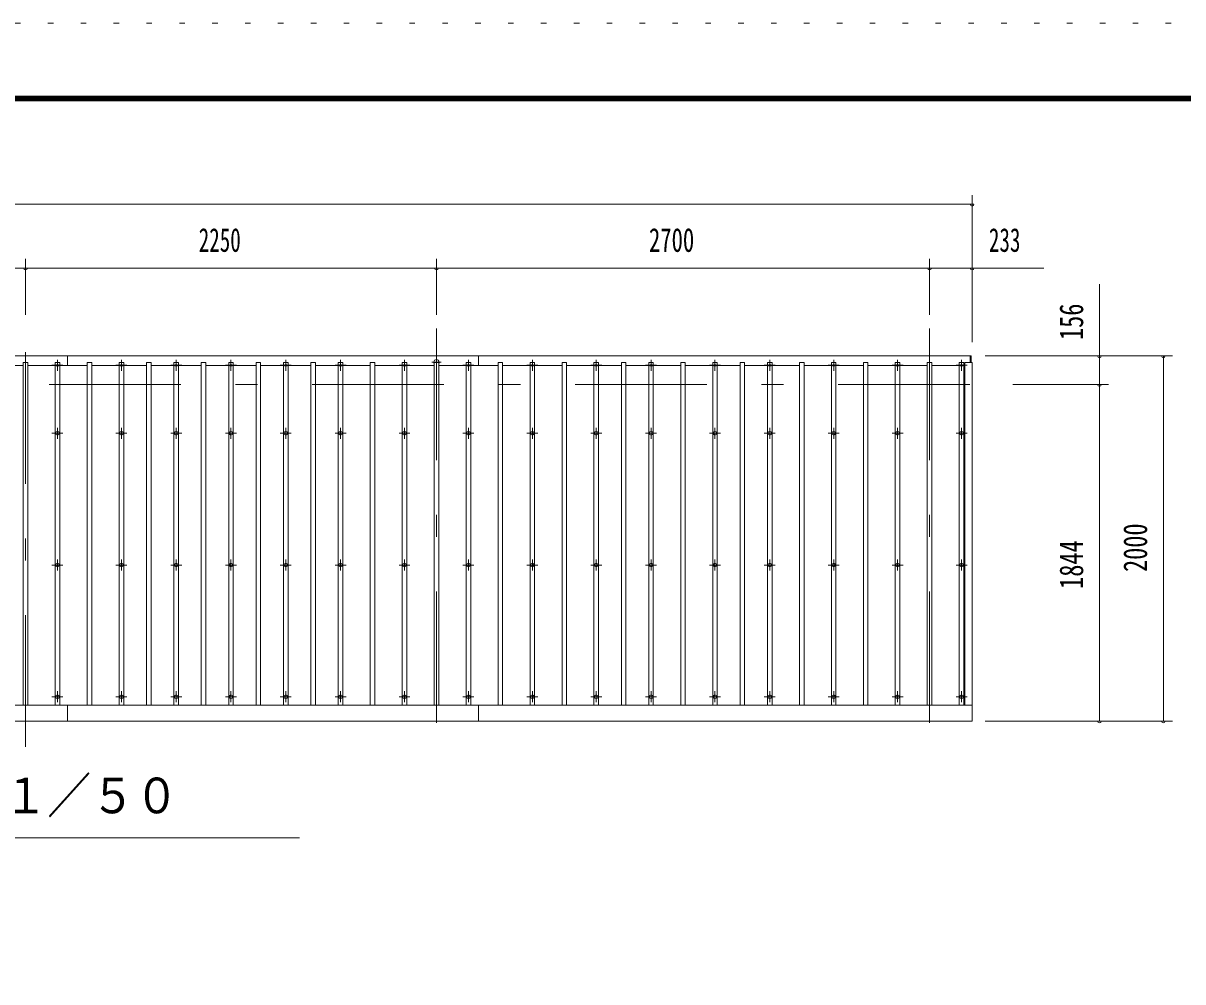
# Model space of a CAD drawing. Units: millimetres, scale not verified. Extents: x -26655 to 26659, y -10500 to 10500.
# Drawn here: x 4024 to 10373, y 5250 to 10500 of the extents above; entities that cross this region are included whole.
import ezdxf
from ezdxf.enums import TextEntityAlignment as Align

# ---------------------------------------------------------------- set-up
doc = ezdxf.new("R2010")
doc.units = ezdxf.units.MM
doc.header["$LTSCALE"] = 60
doc.linetypes.add('USER3', pattern=[24, 12, -5, 2, -5])
doc.linetypes.add('USER4', pattern=[3, 0.5, -2.5])
for name, color, linetype, lineweight in [('0-2_1-05BOLD', 7, 'Continuous', 18), ('0-3_1-25CENTER', 3, 'USER3', 18), ('0-4_1-45THIN', 4, 'Continuous', 18), ('0-5_1-55DIM', 3, 'Continuous', 18), ('0-C_F-F1PAPER', 5, 'Continuous', 18), ('0-D_F-E_J_ADD', 5, 'USER4', 18)]:
    doc.layers.add(name, color=color, linetype=linetype, lineweight=lineweight)
doc.styles.add('ＭＳ ゴシック', font='')
doc.styles.get('ＭＳ ゴシック').set_extended_font_data('MS Gothic')

msp = doc.modelspace()

# ---------------------------------------------------------------- linework, layer by layer
at = {"layer": '0-2_1-05BOLD'}
for p, q in [((4266.49, 8677.67), (4266.49, 8626.18)), ((6516.49, 8626.18), (6516.49, 8677.67)), ((9209.49, 8677.67), (9209.49, 8641.19)), ((9219.49, 6765.11), (-1446.51, 6765.11)), ((4266.49, 6765.11), (4266.49, 6677.67)), ((6516.49, 6677.67), (6516.49, 6765.11))]:
    msp.add_line(p, q, dxfattribs=at)
for points in [[(-1446.51, 8641.19), (-1446.51, 6677.67), (9219.49, 6677.67), (9219.49, 8641.19), (9179.49, 8641.19), (9179.49, 6765.11)], [(9214.49, 8641.19), (9214.49, 8677.67), (-1441.51, 8677.67), (-1441.51, 8641.19)]]:
    msp.add_lwpolyline(points, dxfattribs=at)
for centre in [(4211.49, 8254.17), (4561.49, 8254.17), (4861.49, 8254.17), (5161.49, 8254.17), (5461.49, 8254.17), (5761.49, 8254.17), (6111.49, 8254.17), (6461.49, 8254.17), (6811.49, 8254.17), (7161.49, 8254.17), (7461.49, 8254.17), (7811.49, 8254.17), (8111.49, 8254.17), (8461.49, 8254.17), (8811.49, 8254.17), (9161.49, 8254.17), (4211.49, 7532.51), (4561.49, 7532.51), (4861.49, 7532.51), (5161.49, 7532.51), (5461.49, 7532.51), (5761.49, 7532.51), (6111.49, 7532.51), (6461.49, 7532.51), (6811.49, 7532.51), (7161.49, 7532.51), (7461.49, 7532.51), (7811.49, 7532.51), (8111.49, 7532.51), (8461.49, 7532.51), (8811.49, 7532.51), (9161.49, 7532.51), (4211.49, 6810.85), (4561.49, 6810.85), (4861.49, 6810.85), (5161.49, 6810.85), (5461.49, 6810.85), (5761.49, 6810.85), (6111.49, 6810.85), (6461.49, 6810.85), (6811.49, 6810.85), (7161.49, 6810.85), (7461.49, 6810.85), (7811.49, 6810.85), (8111.49, 6810.85), (8461.49, 6810.85), (8811.49, 6810.85), (9161.49, 6810.85)]:
    msp.add_circle(centre, 10, dxfattribs=at)
for centre, radius, start, end in [((6286.49, 8642.67), 15, 326.44154, 213.55197), ((4211.49, 8616.22), 14.5, 46.39838, 133.60162), ((4211.49, 8637.22), 14.5, 226.3961, 313.6039), ((4561.49, 8616.22), 14.5, 46.39838, 133.60162), ((4561.49, 8637.22), 14.5, 226.3961, 313.6039), ((4861.49, 8616.22), 14.5, 46.39838, 133.60162), ((4861.49, 8637.22), 14.5, 226.3961, 313.6039), ((5161.49, 8616.22), 14.5, 46.39838, 133.60162), ((5161.49, 8637.22), 14.5, 226.3961, 313.6039), ((5461.49, 8616.22), 14.5, 46.39838, 133.60162), ((5461.49, 8637.22), 14.5, 226.3961, 313.6039), ((5761.49, 8616.22), 14.5, 46.39838, 133.60162), ((5761.49, 8637.22), 14.5, 226.3961, 313.6039), ((6111.49, 8616.22), 14.5, 46.39838, 133.60162), ((6111.49, 8637.22), 14.5, 226.3961, 313.6039), ((6461.49, 8616.22), 14.5, 46.39838, 133.60162), ((6461.49, 8637.22), 14.5, 226.3961, 313.6039), ((6811.49, 8616.22), 14.5, 46.39838, 133.60162), ((6811.49, 8637.22), 14.5, 226.3961, 313.6039), ((7161.49, 8616.22), 14.5, 46.39838, 133.60162), ((7161.49, 8637.22), 14.5, 226.3961, 313.6039), ((7461.49, 8616.22), 14.5, 46.39838, 133.60162), ((7461.49, 8637.22), 14.5, 226.3961, 313.6039), ((7811.49, 8616.22), 14.5, 46.39838, 133.60162), ((7811.49, 8637.22), 14.5, 226.3961, 313.6039), ((8111.49, 8616.22), 14.5, 46.39838, 133.60162), ((8111.49, 8637.22), 14.5, 226.3961, 313.6039), ((8461.49, 8616.22), 14.5, 46.39838, 133.60162), ((8461.49, 8637.22), 14.5, 226.3961, 313.6039), ((8811.49, 8616.22), 14.5, 46.39838, 133.60162), ((8811.49, 8637.22), 14.5, 226.3961, 313.6039), ((9161.49, 8616.22), 14.5, 46.39838, 133.60162), ((9161.49, 8637.22), 14.5, 226.3961, 313.6039)]:
    msp.add_arc(centre, radius, start, end, dxfattribs=at)
at = {"layer": '0-3_1-25CENTER'}
for p, q in [((4036.49, 6537.67), (4036.49, 8827.67)), ((6286.49, 8827.67), (6286.49, 6537.67)), ((8986.49, 8827.67), (8986.49, 6537.67)), ((4211.49, 8596.72), (4211.49, 8656.72)), ((4561.49, 8656.72), (4561.49, 8596.72)), ((4861.49, 8596.72), (4861.49, 8656.72)), ((5161.49, 8656.72), (5161.49, 8596.72)), ((5461.49, 8656.72), (5461.49, 8596.72)), ((5761.49, 8656.72), (5761.49, 8596.72)), ((6111.49, 8656.72), (6111.49, 8596.72)), ((6311.49, 8642.67), (6261.49, 8642.67)), ((6461.49, 8656.72), (6461.49, 8596.72)), ((6811.49, 8596.72), (6811.49, 8656.72)), ((7161.49, 8656.72), (7161.49, 8596.72)), ((7461.49, 8596.72), (7461.49, 8656.72)), ((7811.49, 8656.72), (7811.49, 8596.72)), ((8111.49, 8596.72), (8111.49, 8656.72)), ((8461.49, 8656.72), (8461.49, 8596.72)), ((8811.49, 8656.72), (8811.49, 8596.72)), ((9161.49, 8596.72), (9161.49, 8656.72)), ((4241.49, 8626.72), (4181.49, 8626.72)), ((4591.49, 8626.72), (4531.49, 8626.72)), ((4891.49, 8626.72), (4831.49, 8626.72)), ((5191.49, 8626.72), (5131.49, 8626.72)), ((5491.49, 8626.72), (5431.49, 8626.72)), ((5791.49, 8626.72), (5731.49, 8626.72)), ((6141.49, 8626.72), (6081.49, 8626.72)), ((6491.49, 8626.72), (6431.49, 8626.72)), ((6781.49, 8626.72), (6841.49, 8626.72)), ((7191.49, 8626.72), (7131.49, 8626.72)), ((7431.49, 8626.72), (7491.49, 8626.72)), ((7841.49, 8626.72), (7781.49, 8626.72)), ((8141.49, 8626.72), (8081.49, 8626.72)), ((8491.49, 8626.72), (8431.49, 8626.72)), ((8841.49, 8626.72), (8781.49, 8626.72)), ((9191.5, 8626.72), (9131.49, 8626.72)), ((-1593.51, 8521.68), (9366.49, 8521.68)), ((4181.49, 8254.17), (4241.49, 8254.17)), ((4211.49, 8284.17), (4211.49, 8224.17)), ((4531.49, 8254.17), (4591.49, 8254.17)), ((4561.49, 8284.17), (4561.49, 8224.17)), ((4831.49, 8254.17), (4891.49, 8254.17)), ((4861.49, 8284.17), (4861.49, 8224.17)), ((5131.49, 8254.17), (5191.49, 8254.17)), ((5161.49, 8284.17), (5161.49, 8224.17)), ((5431.49, 8254.17), (5491.49, 8254.17)), ((5461.49, 8284.17), (5461.49, 8224.17)), ((5731.49, 8254.17), (5791.49, 8254.17)), ((5761.49, 8284.17), (5761.49, 8224.17)), ((6081.49, 8254.17), (6141.49, 8254.17)), ((6111.49, 8284.17), (6111.49, 8224.17)), ((6431.49, 8254.17), (6491.49, 8254.17)), ((6461.49, 8224.17), (6461.49, 8284.17)), ((6781.49, 8254.17), (6841.49, 8254.17)), ((6811.49, 8284.17), (6811.49, 8224.17)), ((7131.49, 8254.17), (7191.49, 8254.17)), ((7161.49, 8284.17), (7161.49, 8224.17)), ((7431.49, 8254.17), (7491.49, 8254.17)), ((7461.49, 8284.17), (7461.49, 8224.17)), ((7781.49, 8254.17), (7841.49, 8254.17)), ((7811.49, 8224.17), (7811.49, 8284.17)), ((8081.49, 8254.17), (8141.49, 8254.17)), ((8111.49, 8284.17), (8111.49, 8224.17)), ((8431.49, 8254.17), (8491.49, 8254.17)), ((8461.49, 8224.17), (8461.49, 8284.17)), ((8781.49, 8254.17), (8841.49, 8254.17)), ((8811.49, 8284.17), (8811.49, 8224.17)), ((9131.49, 8254.17), (9191.5, 8254.17)), ((9161.49, 8284.17), (9161.49, 8224.17)), ((4211.49, 7502.51), (4211.49, 7562.51)), ((4561.49, 7562.51), (4561.49, 7502.51)), ((4861.49, 7502.51), (4861.49, 7562.51)), ((5161.49, 7562.51), (5161.49, 7502.51)), ((5461.49, 7562.51), (5461.49, 7502.51)), ((5761.49, 7562.51), (5761.49, 7502.51)), ((6111.49, 7562.51), (6111.49, 7502.51)), ((6461.49, 7502.51), (6461.49, 7562.51)), ((6811.49, 7562.51), (6811.49, 7502.51)), ((7161.49, 7502.51), (7161.49, 7562.51)), ((7461.49, 7562.51), (7461.49, 7502.51)), ((7811.49, 7502.51), (7811.49, 7562.51)), ((8111.49, 7562.51), (8111.49, 7502.51)), ((8461.49, 7502.51), (8461.49, 7562.51)), ((8811.49, 7562.51), (8811.49, 7502.51)), ((9161.49, 7562.51), (9161.49, 7502.51)), ((4241.49, 7532.51), (4181.49, 7532.51)), ((4531.49, 7532.51), (4591.49, 7532.51)), ((4891.49, 7532.51), (4831.49, 7532.51)), ((5131.49, 7532.51), (5191.49, 7532.51)), ((5431.49, 7532.51), (5491.49, 7532.51)), ((5731.49, 7532.51), (5791.49, 7532.51)), ((6081.49, 7532.51), (6141.49, 7532.51)), ((6431.49, 7532.51), (6491.49, 7532.51)), ((6781.49, 7532.51), (6841.49, 7532.51)), ((7191.49, 7532.51), (7131.49, 7532.51)), ((7431.49, 7532.51), (7491.49, 7532.51)), ((7781.49, 7532.51), (7841.49, 7532.51)), ((8081.49, 7532.51), (8141.49, 7532.51)), ((8431.49, 7532.51), (8491.49, 7532.51)), ((8781.49, 7532.51), (8841.49, 7532.51)), ((9131.49, 7532.51), (9191.5, 7532.51)), ((4241.49, 6810.85), (4181.49, 6810.85)), ((4211.49, 6780.85), (4211.49, 6840.85)), ((4591.49, 6810.85), (4531.49, 6810.85)), ((4561.49, 6840.85), (4561.49, 6780.85)), ((4891.49, 6810.85), (4831.49, 6810.85)), ((4861.49, 6780.85), (4861.49, 6840.85)), ((5191.49, 6810.85), (5131.49, 6810.85)), ((5161.49, 6840.85), (5161.49, 6780.85)), ((5491.49, 6810.85), (5431.49, 6810.85)), ((5461.49, 6840.85), (5461.49, 6780.85)), ((5791.49, 6810.85), (5731.49, 6810.85)), ((5761.49, 6840.85), (5761.49, 6780.85)), ((6141.49, 6810.85), (6081.49, 6810.85)), ((6111.49, 6840.85), (6111.49, 6780.85)), ((6491.49, 6810.85), (6431.49, 6810.85)), ((6461.49, 6840.85), (6461.49, 6780.85)), ((6781.49, 6810.85), (6841.49, 6810.85)), ((6811.49, 6780.85), (6811.49, 6840.85)), ((7191.49, 6810.85), (7131.49, 6810.85)), ((7161.49, 6840.85), (7161.49, 6780.85)), ((7431.49, 6810.85), (7491.49, 6810.85)), ((7461.49, 6780.85), (7461.49, 6840.85)), ((7841.49, 6810.85), (7781.49, 6810.85)), ((7811.49, 6840.85), (7811.49, 6780.85)), ((8141.49, 6810.85), (8081.49, 6810.85)), ((8111.49, 6780.85), (8111.49, 6840.85)), ((8491.49, 6810.85), (8431.49, 6810.85)), ((8461.49, 6840.85), (8461.49, 6780.85)), ((8841.49, 6810.85), (8781.49, 6810.85)), ((8811.49, 6840.85), (8811.49, 6780.85)), ((9191.5, 6810.85), (9131.49, 6810.85)), ((9161.49, 6840.85), (9161.49, 6780.85))]:
    msp.add_line(p, q, dxfattribs=at)
at = {"layer": '0-4_1-45THIN'}
for p, q in [((4048.99, 8641.19), (4048.99, 6765.11)), ((4223.99, 8641.19), (4223.99, 6765.11)), ((4398.99, 8641.19), (4398.99, 6765.11)), ((4573.99, 8641.19), (4573.99, 6765.11)), ((4723.99, 8641.19), (4723.99, 6765.11)), ((4873.99, 8641.19), (4873.99, 6765.11)), ((5023.99, 8641.19), (5023.99, 6765.11)), ((5173.99, 8641.19), (5173.99, 6765.11)), ((5323.99, 8641.19), (5323.99, 6765.11)), ((5473.99, 8641.19), (5473.99, 6765.11)), ((5623.99, 8641.19), (5623.99, 6765.11)), ((5773.99, 8641.19), (5773.99, 6765.11)), ((5948.99, 8641.19), (5948.99, 6765.11)), ((6123.99, 8641.19), (6123.99, 6765.11)), ((4023.99, 8626.18), (3873.99, 8626.18)), ((4198.99, 8626.18), (4048.99, 8626.18)), ((4373.99, 8626.18), (4223.99, 8626.18)), ((4548.99, 8626.18), (4398.99, 8626.18)), ((4698.99, 8626.18), (4573.99, 8626.18)), ((4848.99, 8626.18), (4723.99, 8626.18)), ((4998.99, 8626.18), (4873.99, 8626.18)), ((5148.99, 8626.18), (5023.99, 8626.18)), ((5298.99, 8626.18), (5173.99, 8626.18)), ((5448.99, 8626.18), (5323.99, 8626.18)), ((5598.99, 8626.18), (5473.99, 8626.18)), ((5748.99, 8626.18), (5623.99, 8626.18)), ((5923.99, 8626.18), (5773.99, 8626.18)), ((6098.99, 8626.18), (5948.99, 8626.18)), ((6273.99, 8626.18), (6123.99, 8626.18)), ((6448.99, 8626.18), (6298.99, 8626.18)), ((6623.99, 8626.18), (6473.99, 8626.18)), ((6798.99, 8626.18), (6648.99, 8626.18)), ((6973.99, 8626.18), (6823.99, 8626.18)), ((7148.99, 8626.18), (6998.99, 8626.18)), ((7298.99, 8626.18), (7173.99, 8626.18)), ((7448.99, 8626.18), (7323.99, 8626.18)), ((7623.99, 8626.18), (7473.99, 8626.18)), ((7798.99, 8626.18), (7648.99, 8626.18)), ((7948.99, 8626.18), (7823.99, 8626.18)), ((8098.99, 8626.18), (7973.99, 8626.18)), ((8273.99, 8626.18), (8123.99, 8626.18)), ((8448.99, 8626.18), (8298.99, 8626.18)), ((8623.99, 8626.18), (8473.99, 8626.18)), ((8798.99, 8626.18), (8648.99, 8626.18)), ((8973.99, 8626.18), (8823.99, 8626.18)), ((9148.99, 8626.18), (8998.99, 8626.18)), ((9173.99, 8626.18), (9179.49, 8626.18))]:
    msp.add_line(p, q, dxfattribs=at)
for points in [[(4023.99, 6765.11), (4023.99, 8641.19), (4048.99, 8641.19)], [(4198.99, 6765.11), (4198.99, 8641.19), (4223.99, 8641.19)], [(4373.99, 6765.11), (4373.99, 8641.19), (4398.99, 8641.19)], [(4548.99, 6765.11), (4548.99, 8641.19), (4573.99, 8641.19)], [(4698.99, 6765.11), (4698.99, 8641.19), (4723.99, 8641.19)], [(4848.99, 6765.11), (4848.99, 8641.19), (4873.99, 8641.19)], [(4998.99, 6765.11), (4998.99, 8641.19), (5023.99, 8641.19)], [(5148.99, 6765.11), (5148.99, 8641.19), (5173.99, 8641.19)], [(5298.99, 6765.11), (5298.99, 8641.19), (5323.99, 8641.19)], [(5448.99, 6765.11), (5448.99, 8641.19), (5473.99, 8641.19)], [(5598.99, 6765.11), (5598.99, 8641.19), (5623.99, 8641.19)], [(5748.99, 6765.11), (5748.99, 8641.19), (5773.99, 8641.19)], [(5923.99, 6765.11), (5923.99, 8641.19), (5948.99, 8641.19)], [(6098.99, 6765.11), (6098.99, 8641.19), (6123.99, 8641.19)], [(6273.99, 6765.11), (6273.99, 8641.19), (6298.99, 8641.19), (6298.99, 6765.11)], [(6448.99, 6765.11), (6448.99, 8641.19), (6473.99, 8641.19), (6473.99, 6765.11)], [(6623.99, 6765.11), (6623.99, 8641.19), (6648.99, 8641.19), (6648.99, 6765.11)], [(6798.99, 6765.11), (6798.99, 8641.19), (6823.99, 8641.19), (6823.99, 6765.11)], [(6973.99, 6765.11), (6973.99, 8641.19), (6998.99, 8641.19), (6998.99, 6765.11)], [(7148.99, 6765.11), (7148.99, 8641.19), (7173.99, 8641.19), (7173.99, 6765.11)], [(7298.99, 6765.11), (7298.99, 8641.19), (7323.99, 8641.19), (7323.99, 6765.11)], [(7448.99, 6765.11), (7448.99, 8641.19), (7473.99, 8641.19), (7473.99, 6765.11)], [(7623.99, 6765.11), (7623.99, 8641.19), (7648.99, 8641.19), (7648.99, 6765.11)], [(7798.99, 6765.11), (7798.99, 8641.19), (7823.99, 8641.19), (7823.99, 6765.11)], [(7948.99, 6765.11), (7948.99, 8641.19), (7973.99, 8641.19), (7973.99, 6765.11)], [(8098.99, 6765.11), (8098.99, 8641.19), (8123.99, 8641.19), (8123.99, 6765.11)], [(8273.99, 6765.11), (8273.99, 8641.19), (8298.99, 8641.19), (8298.99, 6765.11)], [(8448.99, 6765.11), (8448.99, 8641.19), (8473.99, 8641.19), (8473.99, 6765.11)], [(8623.99, 6765.11), (8623.99, 8641.19), (8648.99, 8641.19), (8648.99, 6765.11)], [(8798.99, 6765.11), (8798.99, 8641.19), (8823.99, 8641.19), (8823.99, 6765.11)], [(8973.99, 6765.11), (8973.99, 8641.19), (8998.99, 8641.19), (8998.99, 6765.11)], [(9148.99, 6765.11), (9148.99, 8641.19), (9173.99, 8641.19), (9173.99, 6765.11)]]:
    msp.add_lwpolyline(points, dxfattribs=at)
at = {"layer": '0-5_1-55DIM'}
for p, q in [((9219.49, 9558.67), (9219.49, 8752.68)), ((-1446.51, 9508.67), (9219.49, 9508.67)), ((9229.49, 9508.67), (9209.49, 9508.67)), ((4036.49, 8902.68), (4036.49, 9208.67)), ((6286.49, 9208.67), (6286.49, 8902.68)), ((8986.49, 8902.68), (8986.49, 9208.67)), ((9611.99, 9158.67), (-1839.01, 9158.67)), ((4046.49, 9158.67), (4026.49, 9158.67)), ((6296.49, 9158.67), (6276.49, 9158.67)), ((8996.49, 9158.67), (8976.49, 9158.67)), ((9229.49, 9158.67), (9209.49, 9158.67)), ((9916.49, 6677.67), (9916.49, 9070.17)), ((9291.49, 8677.67), (10316.49, 8677.67)), ((9926.49, 8677.67), (9906.49, 8677.67)), ((9916.49, 8521.68), (9916.49, 8677.67)), ((10276.49, 8677.67), (10256.49, 8677.67)), ((10266.49, 6677.67), (10266.49, 8677.67)), ((10266.49, 8677.67), (10266.49, 6677.67)), ((9441.49, 8521.68), (9966.49, 8521.68)), ((9926.49, 8521.67), (9906.49, 8521.67)), ((9916.49, 6677.67), (9916.49, 8521.68)), ((10316.49, 6677.67), (9291.49, 6677.67)), ((9926.49, 6677.67), (9906.49, 6677.67)), ((10276.49, 6677.67), (10256.49, 6677.67)), ((5536.49, 6037.67), (2236.49, 6037.67))]:
    msp.add_line(p, q, dxfattribs=at)
for centre in [(9219.49, 9508.67), (4036.49, 9158.67), (6286.49, 9158.67), (8986.49, 9158.67), (9219.49, 9158.67), (9916.49, 8677.67), (10266.49, 8677.67), (9916.49, 8521.67), (9916.49, 6677.67), (10266.49, 6677.67)]:
    msp.add_arc(centre, 10, 180, 0, dxfattribs=at)
at = {"layer": '0-C_F-F1PAPER'}
for points in [[(26158.83, -10000), (26158.83, 10100), (-2541.17, 10100), (-2541.17, -10000)], [(26156.32, -9997.5), (26156.32, 10097.5), (-2538.67, 10097.5), (-2538.67, -9997.5)], [(26153.83, -9995), (-2536.17, -9995), (-2536.17, 10095), (26153.83, 10095)], [(26151.32, -9992.5), (26151.32, 10092.5), (-2533.67, 10092.5), (-2533.67, -9992.5)], [(26148.83, -9990), (-2531.17, -9990), (-2531.17, 10090), (26148.83, 10090)], [(26146.33, -9987.5), (26146.33, 10087.5), (-2528.67, 10087.5), (-2528.67, -9987.5)], [(26143.82, -9985), (-2526.17, -9985), (-2526.17, 10085), (26143.82, 10085)], [(26141.33, -9982.5), (26141.33, 10082.5), (-2523.67, 10082.5), (-2523.67, -9982.5)], [(26138.82, -9980), (26138.82, 10080), (-2521.17, 10080), (-2521.17, -9980)], [(26136.33, -9977.5), (26136.33, 10077.5), (-2518.67, 10077.5), (-2518.67, -9977.5)], [(26133.83, -9975), (-2516.17, -9975), (-2516.17, 10075), (26133.83, 10075)]]:
    msp.add_lwpolyline(points, close=True, dxfattribs=at)
at = {"layer": '0-D_F-E_J_ADD'}
msp.add_lwpolyline([(26658.83, -10500), (-3041.17, -10500), (-3041.17, 10500), (26658.83, 10500)], close=True, dxfattribs=at)

# ---------------------------------------------------------------- texts
at = {"layer": '0-5_1-55DIM', "color": 7, "style": 'ＭＳ ゴシック'}
for s, height, width, p in [('2250', 130.2, 0.65, (4984.81, 9208.67)), ('2700', 130.2, 0.7, (7449.89, 9208.67)), ('233', 130.2, 0.65, (9311.31, 9208.67)), ('屋根伏図\u3000Ｓ＝１／５０', 195.4, 0.9, (2236.49, 6114.32))]:
    msp.add_text(s, height=height, dxfattribs=dict(at, width=width)).set_placement(p, align=Align.BOTTOM_LEFT)
at = {"layer": '0-5_1-55DIM', "color": 7, "style": 'ＭＳ ゴシック', "width": 0.75}
for s, p in [('156', (9866.49, 8765.03)), ('2000', (10216.49, 7494.64)), ('1844', (9866.49, 7402.12))]:
    msp.add_text(s, height=130.2, rotation=90, dxfattribs=at).set_placement(p, align=Align.BOTTOM_LEFT)

doc.saveas('drawing.dxf')
